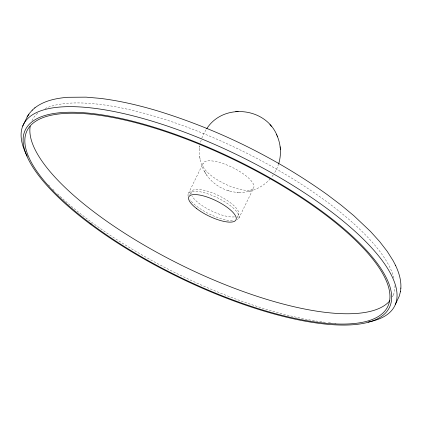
<?xml version="1.0" encoding="UTF-8"?>
<svg xmlns="http://www.w3.org/2000/svg" width="422" height="422" viewBox="0 0 422 422"><rect width="100%" height="100%" fill="white"/><g stroke="black" fill="none" stroke-linecap="round" stroke-linejoin="round"><path stroke-width="0.32" stroke-dasharray="2.11 1.58" d="M199.791 146.661L199.886 145.88C198.53 154.784 200.26 164.126 204.744 171.939M199.574 148.518L199.664 147.747M200.608 142.198L201.204 140.03M278.689 163.768L277.127 167.988L274.342 173.315M201.8 138.252L203.546 134.101L206.237 129.438M392.539 296.624L393.394 294.862M188.36 193.582L203.198 163.156M189.863 194.748L191.261 191.883M236.916 217.947L238.594 214.513M238.768 218.396L253.606 187.975A28.095 9.052 26 0 0 219.487 162.433A28.095 9.052 26 0 0 212.113 176.285A28.095 9.052 26 0 0 253.606 187.975M273.308 174.887L271.114 177.767M270.307 178.712C262.426 187.753 250.346 192.923 238.367 192.374M248.574 191.488L250.974 190.892M204.375 171.3C211.09 183.887 224.857 192.237 239.116 192.411M236.895 192.305L237.581 192.337M227.848 190.565L228.492 190.755M228.655 190.802L229.383 191.013M205.999 173.996L205.24 172.783M206.516 174.771L206.901 175.346M199.701 156.567L199.817 157.332M199.97 158.392L200.081 159.136M335.986 323.321A206.606 66.581 26 0 1 334.773 323.231M330.442 322.856A206.606 66.581 26 0 1 327.282 322.524M325.399 322.308A206.606 66.581 26 0 1 56.453 192.828M54.095 190.517A206.606 66.581 26 0 1 52.713 189.135M49.543 185.87A206.606 66.581 26 0 1 48.625 184.899M31.951 120.655A200.645 64.661 26 0 1 37.869 113.08M45.043 108.581A200.645 64.661 26 0 1 241.247 150.469A200.645 64.661 26 0 1 394.169 279.243M394.96 285.636A200.645 64.661 26 0 1 392.592 296.624M191.124 193.772A26.238 8.456 26 0 1 218.881 195.718A26.238 8.456 26 0 1 236.816 216.243M234.352 216.887A26.238 8.456 26 0 1 210.974 210.678A26.238 8.456 26 0 1 192.031 196.066M188.18 196.335A28.095 9.052 26 0 1 216.919 197.554A28.095 9.052 26 0 1 237.285 219.815M232.464 220.753A28.095 9.052 26 0 1 190.058 199.875"/><path stroke-width="0.63" d="M400.847 288.316C401.369 280.366 398.938 272.528 395.572 265.417M395.425 304.283L399.317 296.022L400.478 291.449M400.446 291.729L400.879 288.036M278.689 163.768C281.458 154.7 280.957 144.656 277.175 135.947M22.714 126.125L27.303 116.667M28.912 114.13L27.161 116.91L29.376 113.423L32.341 110.068M206.791 128.61C223.765 102.319 266.899 107.568 277.486 136.659M34.762 107.937C44.046 100.642 56.126 98.268 67.625 97.292L86.072 97.144L100.188 98.373C119.067 100.684 137.646 105.031 155.887 110.379L156.013 110.416C217.156 129.026 275.376 157.559 327.388 194.721L341.277 205.256L353.842 215.695L370.442 231.393L379.626 241.553L387.232 251.38L393.177 260.791L395.694 265.649M32.135 110.253L34.968 107.752M235.756 111.598L236.494 111.545M237.422 111.477L238.113 111.424M271.378 126.336L269.927 124.648M276.468 134.36L276.763 135.029M280.145 146.861L280.208 147.468M280.319 148.692L280.377 149.314M27.203 156.14A206.606 66.581 26 0 1 237.744 155.111A206.606 66.581 26 0 1 368.137 322.049M389.896 300.686A200.645 64.661 26 0 1 185.327 267.079A200.645 64.661 26 0 1 30.205 126.252M90.086 223.955A202.555 65.278 26 0 0 389.131 308.055A202.555 65.278 26 0 0 142.947 123.952A202.555 65.278 26 0 0 90.086 223.955M91.189 223.903A200.645 64.661 26 0 0 387.422 307.216A200.645 64.661 26 0 0 143.554 124.843A200.645 64.661 26 0 0 91.189 223.903M196.583 208.552A26.238 8.456 26 0 0 235.803 220.184A26.238 8.456 26 0 0 204.849 196.309A26.238 8.456 26 0 0 196.583 208.552"/></g></svg>
